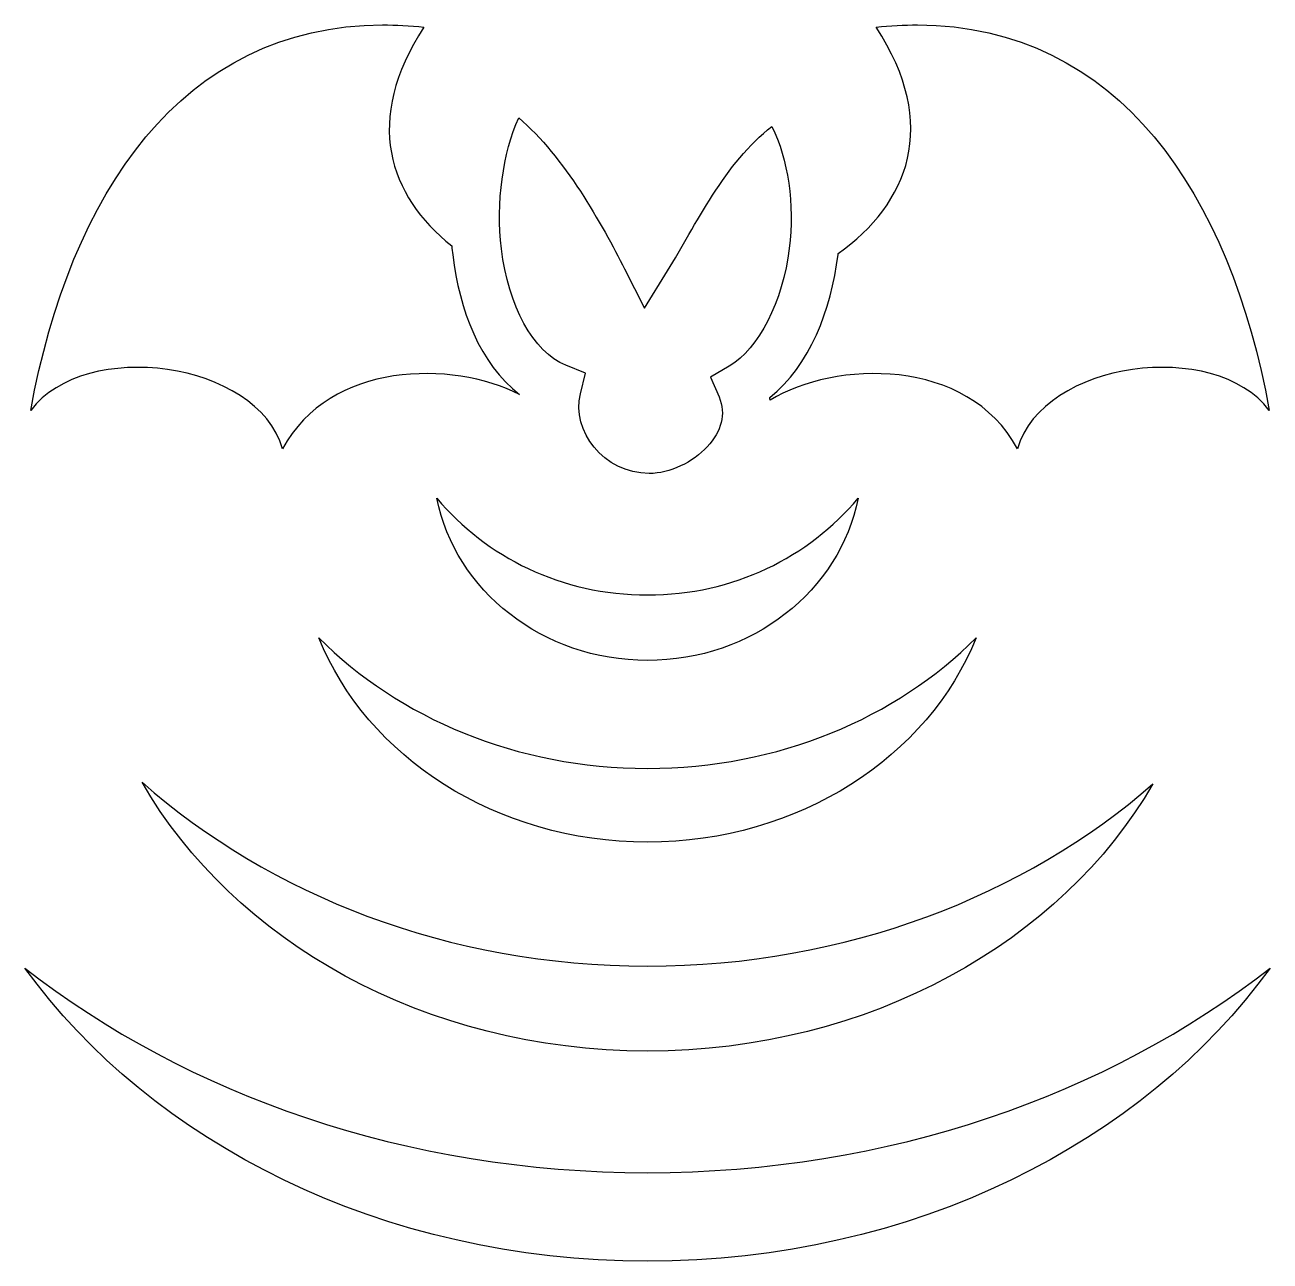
# Model space of a CAD drawing. Header units: centimetres. Extents: x -10 to 10, y -9.9 to 9.9.
import ezdxf

# ---------------------------------------------------------------- set-up
doc = ezdxf.new("R2010")
doc.units = ezdxf.units.CM
doc.header["$MEASUREMENT"] = 0
doc.layers.add('Layer 1', color=7, linetype='Continuous')

msp = doc.modelspace()

# ---------------------------------------------------------------- linework, layer by layer
at = {"layer": 'Layer 1'}
for points, knots in [([(-4.22945, 9.91453), (-7.451, 9.90555), (-9.24166, 7.1923), (-9.86815, 3.73461), (-9.86815, 3.73461), (-9.00143, 4.89086), (-6.23622, 4.53032), (-5.83171, 3.11833), (-5.83171, 3.11833), (-5.07733, 4.52295), (-3.11061, 4.53673), (-2.03381, 3.98893), (-2.03381, 3.98893), (-2.67249, 4.4785), (-2.99903, 5.3456), (-3.10639, 6.22944), (-3.10639, 6.22944), (-3.11212, 6.27642), (-3.11685, 6.32373), (-3.12136, 6.37104), (-3.12136, 6.37104), (-4.13044, 7.17898), (-4.54381, 8.38549), (-3.56606, 9.87963), (-3.56606, 9.87963), (-3.79364, 9.90367), (-4.01481, 9.91505), (-4.22957, 9.91446), (-4.22957, 9.91446), (-4.22957, 9.91446), (-4.22945, 9.91453), (-4.22945, 9.91453)], [0, 0, 0, 0, 0.11111111, 0.11111111, 0.11111111, 0.11111111, 0.22222222, 0.22222222, 0.22222222, 0.22222222, 0.33333333, 0.33333333, 0.33333333, 0.33333333, 0.44444444, 0.44444444, 0.44444444, 0.44444444, 0.55555556, 0.55555556, 0.55555556, 0.55555556, 0.66666667, 0.66666667, 0.66666667, 0.66666667, 0.77777778, 0.77777778, 0.77777778, 0.77777778, 1, 1, 1, 1]), ([(4.34288, 9.91453), (4.12812, 9.91508), (3.90695, 9.90369), (3.67941, 9.87966), (3.67941, 9.87966), (4.70806, 8.30772), (4.19698, 7.05415), (3.07232, 6.24815), (3.07232, 6.24815), (3.07177, 6.24393), (3.07148, 6.23963), (3.07097, 6.23542), (3.07097, 6.23542), (2.95931, 5.33404), (2.6183, 4.45762), (1.9757, 3.94106), (1.9757, 3.94106), (1.97815, 3.92613), (1.9795, 3.91112), (1.98152, 3.89619), (1.98152, 3.89619), (3.00907, 4.53444), (5.15015, 4.59837), (5.94497, 3.1184), (5.94497, 3.1184), (6.34949, 4.53044), (9.11474, 4.89097), (9.98141, 3.73473), (9.98141, 3.73473), (9.35496, 7.19234), (7.56439, 9.90559), (4.34288, 9.91453)], [0, 0, 0, 0, 0.11111111, 0.11111111, 0.11111111, 0.11111111, 0.22222222, 0.22222222, 0.22222222, 0.22222222, 0.33333333, 0.33333333, 0.33333333, 0.33333333, 0.44444444, 0.44444444, 0.44444444, 0.44444444, 0.55555556, 0.55555556, 0.55555556, 0.55555556, 0.66666667, 0.66666667, 0.66666667, 0.66666667, 0.77777778, 0.77777778, 0.77777778, 0.77777778, 1, 1, 1, 1]), ([(-2.0481, 8.42579), (-2.30026, 7.86652), (-2.41391, 7.06406), (-2.32401, 6.32448), (-2.32401, 6.32448), (-2.21361, 5.41601), (-1.81597, 4.66913), (-1.29342, 4.45905), (-1.29342, 4.45905), (-1.29342, 4.45905), (-0.97522, 4.33115), (-0.97522, 4.33115), (-0.97522, 4.33115), (-0.97522, 4.33115), (-1.05787, 3.99844), (-1.05787, 3.99844), (-1.05787, 3.99844), (-1.20276, 3.41559), (-0.69215, 2.72256), (0.04356, 2.72256), (0.04356, 2.72256), (0.37217, 2.72256), (0.74675, 2.9011), (0.97379, 3.1525), (0.97379, 3.1525), (1.20074, 3.40391), (1.28162, 3.66843), (1.16249, 3.95095), (1.16249, 3.95095), (1.16249, 3.95095), (1.02827, 4.26919), (1.02827, 4.26919), (1.02827, 4.26919), (1.02827, 4.26919), (1.32623, 4.44398), (1.32623, 4.44398), (1.32623, 4.44398), (1.79822, 4.72073), (2.18334, 5.47937), (2.28892, 6.33218), (2.28892, 6.33218), (2.37591, 7.03428), (2.26952, 7.76926), (2.01078, 8.28443), (2.01078, 8.28443), (1.26243, 7.71841), (0.7831, 6.69145), (0.33557, 5.9711), (0.33557, 5.9711), (0.33557, 5.9711), (-0.03437, 5.37569), (-0.03437, 5.37569), (-0.03437, 5.37569), (-0.03437, 5.37569), (-0.35071, 6.00125), (-0.35071, 6.00125), (-0.35071, 6.00125), (-0.70914, 6.70992), (-1.31876, 7.80857), (-2.04806, 8.42574), (-2.04806, 8.42574), (-2.04806, 8.42574), (-2.0481, 8.42579), (-2.0481, 8.42579)], [0, 0, 0, 0, 0.05882353, 0.05882353, 0.05882353, 0.05882353, 0.11764706, 0.11764706, 0.11764706, 0.11764706, 0.17647059, 0.17647059, 0.17647059, 0.17647059, 0.23529412, 0.23529412, 0.23529412, 0.23529412, 0.29411765, 0.29411765, 0.29411765, 0.29411765, 0.35294118, 0.35294118, 0.35294118, 0.35294118, 0.41176471, 0.41176471, 0.41176471, 0.41176471, 0.47058824, 0.47058824, 0.47058824, 0.47058824, 0.52941176, 0.52941176, 0.52941176, 0.52941176, 0.58823529, 0.58823529, 0.58823529, 0.58823529, 0.64705882, 0.64705882, 0.64705882, 0.64705882, 0.70588235, 0.70588235, 0.70588235, 0.70588235, 0.76470588, 0.76470588, 0.76470588, 0.76470588, 0.82352941, 0.82352941, 0.82352941, 0.82352941, 0.88235294, 0.88235294, 0.88235294, 0.88235294, 1, 1, 1, 1]), ([(-3.35762, 2.32451), (-3.0651, 0.84294), (-1.66862, -0.27396), (0.01615, -0.27396), (0.01615, -0.27396), (1.70093, -0.27396), (3.09753, 0.84294), (3.39001, 2.32456), (3.39001, 2.32456), (2.60585, 1.38506), (1.39715, 0.77455), (0.01615, 0.77455), (0.01615, 0.77455), (-1.36485, 0.77455), (-2.57351, 1.38497), (-3.35762, 2.32452), (-3.35762, 2.32452), (-3.35762, 2.32452), (-3.35762, 2.32451), (-3.35762, 2.32451)], [0, 0, 0, 0, 0.16666667, 0.16666667, 0.16666667, 0.16666667, 0.33333333, 0.33333333, 0.33333333, 0.33333333, 0.5, 0.5, 0.5, 0.5, 0.66666667, 0.66666667, 0.66666667, 0.66666667, 1, 1, 1, 1]), ([(-5.25076, 0.08691), (-4.48878, -1.81309), (-2.41606, -3.1884), (0.01615, -3.1884), (0.01615, -3.1884), (2.44831, -3.1884), (4.52121, -1.81313), (5.2831, 0.08691), (5.2831, 0.08691), (4.00731, -1.19487), (2.11064, -2.00631), (0.01615, -2.00631), (0.01615, -2.00631), (-2.07834, -2.00631), (-3.97505, -1.19487), (-5.25076, 0.08691)], [0, 0, 0, 0, 0.2, 0.2, 0.2, 0.2, 0.4, 0.4, 0.4, 0.4, 0.6, 0.6, 0.6, 0.6, 1, 1, 1, 1]), ([(-8.08444, -2.22803), (-6.62555, -4.76793), (-3.56096, -6.5376), (0.01615, -6.5376), (0.01615, -6.5376), (3.58019, -6.5376), (6.65128, -4.78063), (8.11683, -2.25578), (8.11683, -2.25578), (6.06907, -4.04341), (3.19878, -5.17528), (0.01615, -5.17528), (0.01615, -5.17528), (-3.1833, -5.17528), (-6.03466, -4.03223), (-8.08449, -2.22799), (-8.08449, -2.22799), (-8.08449, -2.22799), (-8.08444, -2.22803), (-8.08444, -2.22803)], [0, 0, 0, 0, 0.16666667, 0.16666667, 0.16666667, 0.16666667, 0.33333333, 0.33333333, 0.33333333, 0.33333333, 0.5, 0.5, 0.5, 0.5, 0.66666667, 0.66666667, 0.66666667, 0.66666667, 1, 1, 1, 1]), ([(-9.96227, -5.20703), (-7.93504, -8.01036), (-4.23653, -9.90589), (0.01615, -9.90589), (0.01615, -9.90589), (4.26879, -9.90589), (7.96734, -8.01031), (9.99457, -5.20703), (9.99457, -5.20703), (7.39268, -7.24096), (3.88738, -8.48791), (0.01615, -8.48791), (0.01615, -8.48791), (-3.85512, -8.48791), (-7.36042, -7.241), (-9.96227, -5.20703)], [0, 0, 0, 0, 0.2, 0.2, 0.2, 0.2, 0.4, 0.4, 0.4, 0.4, 0.6, 0.6, 0.6, 0.6, 1, 1, 1, 1])]:
    msp.add_open_spline(points, degree=3, knots=knots, dxfattribs=at)

doc.saveas('drawing.dxf')
